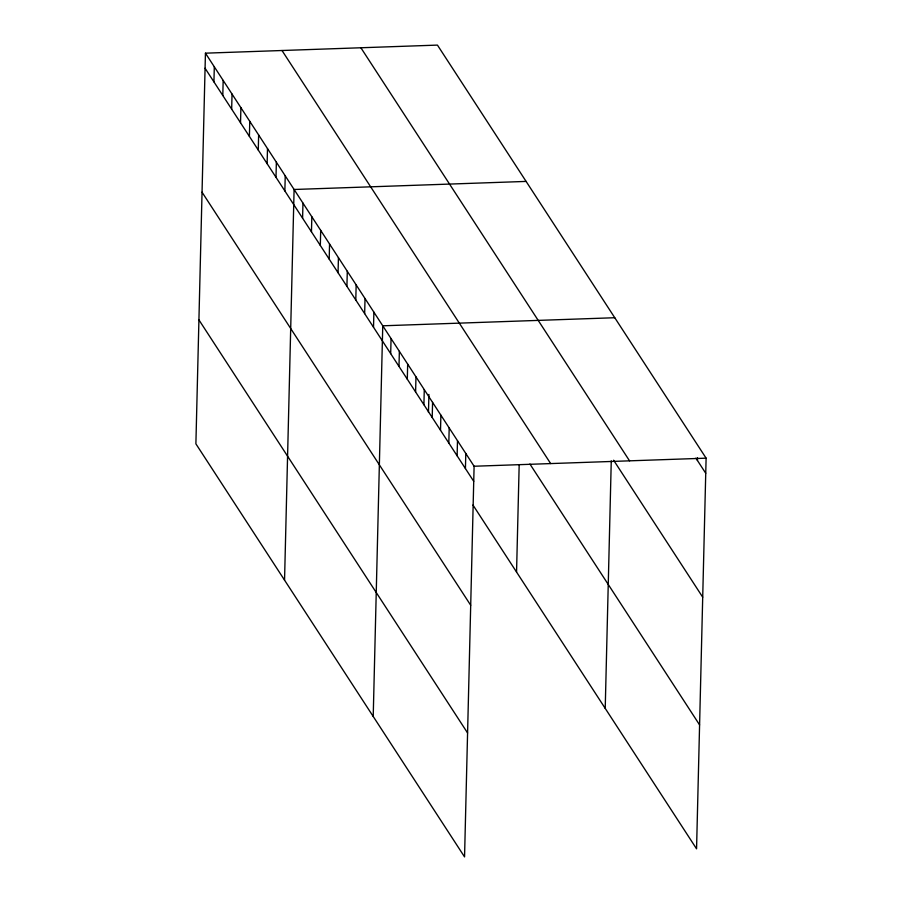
<?xml version="1.0" encoding="UTF-8"?>
<svg xmlns="http://www.w3.org/2000/svg" width="902" height="902" viewBox="0 0 902 902"><rect width="100%" height="100%" fill="white"/><g stroke="black" fill="none" stroke-linecap="round" stroke-linejoin="round"><path stroke-width="1.35" d="M205.442 53.173L195.892 443.829L464.553 856.9L474.102 466.244L205.442 53.173L437.447 45.1L706.108 458.171L696.558 848.827L472.964 505.041M213.932 81.879L214.304 66.804M222.805 95.511L223.166 80.436M231.667 109.142L232.04 94.067M240.53 122.773L240.902 107.699M249.403 136.405L249.764 121.33M258.265 150.036L258.637 134.962M267.127 163.668L267.499 148.593M276.001 177.299L276.362 162.225M284.863 190.931L285.235 175.856M284.547 580.144L294.097 189.488L526.103 181.415M302.598 218.194L302.959 203.119M311.461 231.825L311.833 216.751M320.323 245.457L320.695 230.382M329.196 259.088L329.557 244.014M338.058 272.72L338.43 257.645M346.92 286.351L347.293 271.276M355.794 299.983L356.155 284.908M364.656 313.614L365.028 298.539M373.518 327.246L373.89 312.171M373.214 716.459L382.752 325.802L614.769 317.729M390.69 353.652L391.062 338.566M399 366.415L399.36 351.34M407.298 379.178L407.67 364.104M415.608 391.953L415.969 376.878M423.906 404.716L424.278 389.641M428.473 412.338L428.912 394.433M432.216 417.491L432.577 402.405M440.514 430.254L440.886 415.179M448.824 443.017L449.185 427.943M457.122 455.792L457.494 440.717M465.432 468.555L465.793 453.48M516.553 572.071L519.18 464.654M605.219 708.386L611.263 460.866M697.438 460.482L697.505 457.742M474.102 466.244L706.108 458.171M695.927 458.16L705.736 473.257M360.879 47.761L629.551 460.843M613.631 460.223L702.714 597.192M281.999 50.512L550.66 463.583M529.925 464.034L699.591 724.892M205.07 68.248L473.73 481.33M202.037 192.194L470.709 605.265M198.925 319.883L467.586 732.965"/></g></svg>
